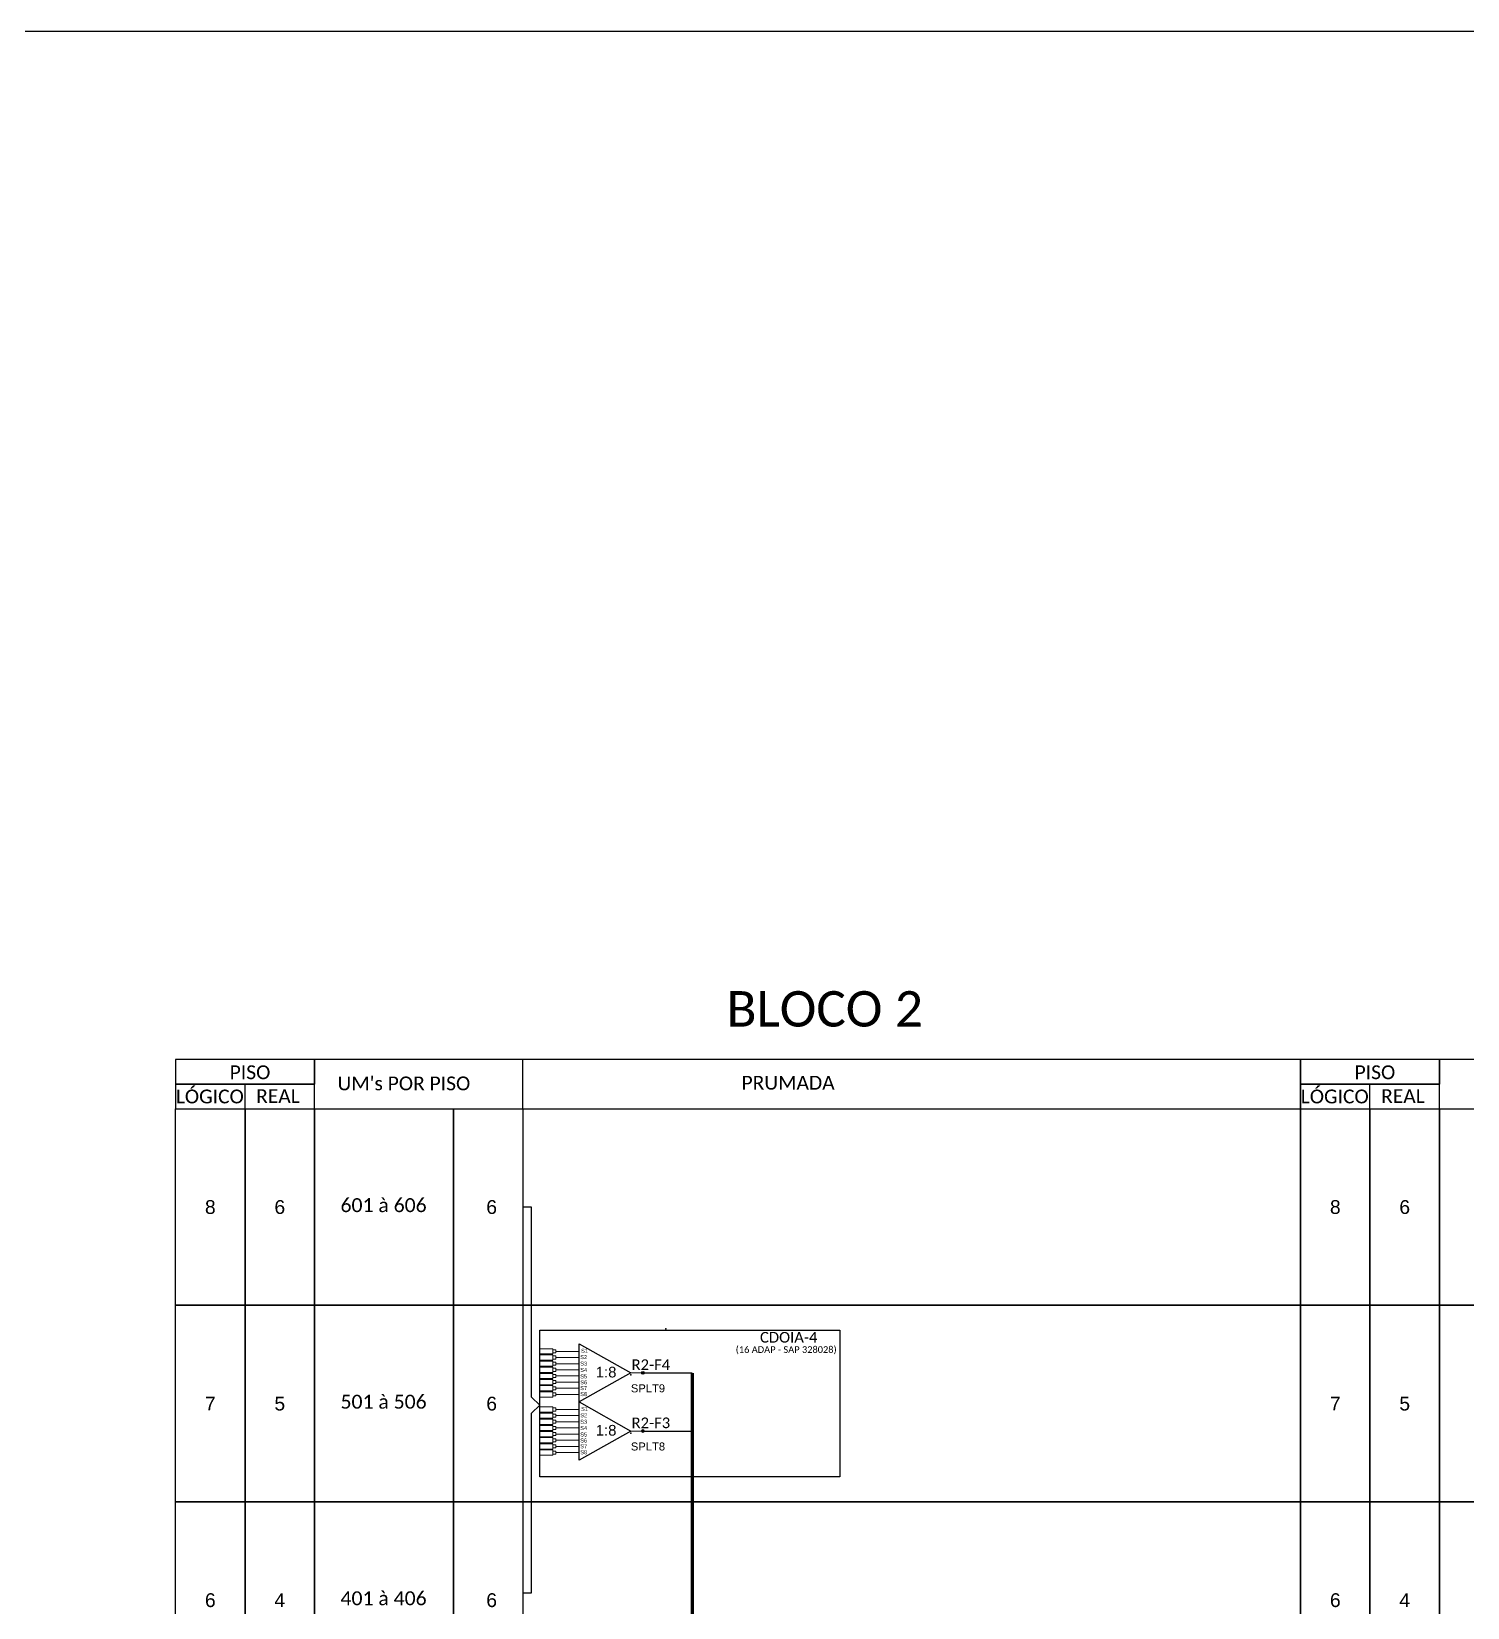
# Model space of a CAD drawing. Header units: metres. Extents: x -553 to 1164, y 1114 to 1708.
# Drawn here: x 743.2 to 958.6, y 1472.1 to 1708.4 of the extents above; entities that cross this region are included whole.
import ezdxf
from ezdxf.enums import TextEntityAlignment as Align

# ---------------------------------------------------------------- set-up
doc = ezdxf.new("R2010")
doc.units = ezdxf.units.M
doc.styles.add('ARIAL', font='arial.ttf')
doc.styles.add('WMF-Calibri0', font='calibri.ttf')

# ---------------------------------------------------------------- blocks, each defined once
blk = doc.blocks.new('SPLITTER_')
blk.add_point((0, 0))
at = {"style": 'ARIAL', "flags": 4}
blk.add_attdef('SPLT', (0, -3.26), '', height=1.5, dxfattribs=at)
blk = doc.blocks.new('SPLT_1-8_SC-APC_ESQ')
at = {"color": 1}
blk.add_lwpolyline([(7.37, -2.1), (17.04, -7.55), (7.37, -13), (7.37, -2.1)], dxfattribs=at)
at = {"color": 3, "lineweight": 0}
for points in [[(2.41, -3.02), (0, -3.02)], [(2.41, -4), (0, -4)], [(2.41, -4.17), (0, -4.17)], [(2.41, -5.16), (0, -5.16)], [(2.41, -5.32), (0, -5.32)], [(2.41, -3.02), (2.41, -4)], [(2.41, -4.17), (2.41, -5.16)], [(2.41, -5.32), (2.41, -6.31)], [(2.99, -3.51), (7.37, -3.51)], [(7.37, -4.66), (2.99, -4.66)], [(7.37, -5.82), (2.99, -5.82)], [(2.41, -6.31), (0, -6.31)], [(2.41, -6.48), (0, -6.48)], [(2.41, -7.46), (0, -7.46)], [(2.41, -7.63), (0, -7.63)], [(2.41, -8.62), (0, -8.62)], [(2.41, -8.78), (0, -8.78)], [(2.41, -6.48), (2.41, -7.46)], [(2.41, -7.63), (2.41, -8.62)], [(2.41, -8.78), (2.41, -9.77)], [(7.37, -6.97), (2.99, -6.97)], [(7.37, -8.12), (2.99, -8.12)], [(2.41, -9.77), (0, -9.77)], [(2.41, -9.94), (0, -9.94)], [(2.41, -10.92), (0, -10.92)], [(2.41, -11.09), (0, -11.09)], [(2.41, -9.94), (2.41, -10.92)], [(2.41, -11.09), (2.41, -12.08)], [(7.37, -9.28), (2.99, -9.28)], [(7.37, -10.43), (2.99, -10.43)], [(7.37, -11.58), (2.99, -11.58)], [(2.41, -12.08), (0, -12.08)]]:
    blk.add_lwpolyline(points, dxfattribs=at)
for points in [[(2.99, -3.22), (2.41, -3.22), (2.41, -3.8), (2.99, -3.8)], [(2.99, -4.38), (2.41, -4.38), (2.41, -4.95), (2.99, -4.95)], [(2.99, -5.53), (2.41, -5.53), (2.41, -6.1), (2.99, -6.1)], [(2.99, -6.68), (2.41, -6.68), (2.41, -7.26), (2.99, -7.26)], [(2.99, -7.84), (2.41, -7.84), (2.41, -8.41), (2.99, -8.41)], [(2.99, -8.99), (2.41, -8.99), (2.41, -9.56), (2.99, -9.56)], [(2.99, -10.14), (2.41, -10.14), (2.41, -10.72), (2.99, -10.72)], [(2.99, -11.3), (2.41, -11.3), (2.41, -11.87), (2.99, -11.87)]]:
    blk.add_lwpolyline(points, close=True, dxfattribs=at)
at = {"color": 1, "lineweight": 0}
blk.add_lwpolyline([(17.04, -7.55), (19.26, -7.55)], dxfattribs=at)
at = {"color": 1, "style": 'ARIAL'}
for s, height, p in [('S3', 0.75, (7.55, -6.18)), ('S2', 0.75, (7.56, -4.97)), ('S1', 0.75, (7.7, -3.78)), ('S5', 0.75, (7.55, -8.57)), ('S4', 0.75, (7.55, -7.36)), ('1:8', 2, (10.45, -8.4)), ('S6', 0.75, (7.55, -9.69)), ('S7', 0.75, (7.55, -10.78)), ('S8', 0.75, (7.55, -11.9))]:
    blk.add_text(s, height=height, dxfattribs=at).set_placement(p)
blk = doc.blocks.new('A$C415C251F')
at = {"color": 3}
blk.add_point((0, 0), dxfattribs=at)
blk = doc.blocks.new('LEG_CDOIA8_C-SPLT_ESQ')
at = {"color": 3, "extrusion": (0, 0, -1), "xscale": -1, "zscale": -1}
blk.add_blockref('A$C415C251F', (0, 0), dxfattribs=at)
at = {"color": 1, "style": 'WMF-Calibri0', "flags": 4}
blk.add_attdef('CDO', (21.44, -2.61), '', height=2, dxfattribs=at)
blk.add_attdef('MODELO', text='', height=1.5, dxfattribs=at).set_placement((22.54, -4.54), align=Align.CENTER)
at = {"style": 'ARIAL', "flags": 4}
blk.add_attdef('SPLITAGEM', text='', height=1.5, dxfattribs=at).set_placement((18.61, -12.59), align=Align.CENTER)

msp = doc.modelspace()

# ---------------------------------------------------------------- hatches: boundary and pattern name
h = msp.add_hatch(color=3)
h.dxf.hatch_style = 1
edge = h.paths.add_edge_path()
edge.add_arc((834.91, 1507.26), 0.205, 0, 360)
h = msp.add_hatch(color=3)
h.dxf.hatch_style = 1
edge = h.paths.add_edge_path()
edge.add_arc((834.91, 1498.55), 0.205, 0, 360)

# ---------------------------------------------------------------- linework, layer by layer
at = {"color": 7}
msp.add_lwpolyline([(322.75, 1114.37), (1163.75, 1114.37), (1163.75, 1708.37), (322.75, 1708.37)], close=True, dxfattribs=at)
at = {"color": 0}
for points in [[(764.85, 1550.57), (785.68, 1550.57), (785.68, 1554.27), (764.85, 1554.27)], [(933.55, 1550.57), (954.38, 1550.57), (954.38, 1554.27), (933.55, 1554.27)], [(764.85, 1546.87), (785.68, 1546.87), (785.68, 1550.57), (764.85, 1550.57)], [(933.55, 1546.87), (954.38, 1546.87), (954.38, 1550.57), (933.55, 1550.57)]]:
    msp.add_lwpolyline(points, close=True, dxfattribs=at)
for points in [[(785.68, 1546.87), (785.68, 1554.27)], [(933.55, 1554.27), (785.68, 1554.27), (785.68, 1554.27), (785.68, 1550.57)], [(933.55, 1546.87), (933.55, 1554.27)], [(954.38, 1546.87), (1133.49, 1546.87), (1133.49, 1554.27), (954.38, 1554.27), (954.38, 1554.27), (954.38, 1550.57)], [(775.27, 1546.87), (775.27, 1550.57)], [(943.96, 1546.87), (943.96, 1550.57)], [(785.68, 1546.87), (933.55, 1546.87)]]:
    msp.add_lwpolyline(points)
at = {"color": 7}
for points in [[(816.93, 1546.87), (816.93, 1554.27)], [(933.55, 1546.87), (933.55, 1554.27)]]:
    msp.add_lwpolyline(points, dxfattribs=at)
for points in [[(764.85, 1546.87), (775.27, 1546.87), (775.27, 1517.4), (764.85, 1517.4)], [(775.27, 1546.87), (785.68, 1546.87), (785.68, 1517.4), (775.27, 1517.4)], [(785.68, 1546.87), (933.55, 1546.87), (933.55, 1517.4), (785.68, 1517.4)], [(785.68, 1546.87), (806.51, 1546.87), (806.51, 1517.4), (785.68, 1517.4)], [(806.51, 1546.87), (816.93, 1546.87), (816.93, 1517.4), (806.51, 1517.4)], [(933.55, 1546.87), (943.96, 1546.87), (943.96, 1517.4), (933.55, 1517.4)], [(943.96, 1546.87), (954.38, 1546.87), (954.38, 1517.4), (943.96, 1517.4)], [(954.38, 1546.87), (1102.24, 1546.87), (1102.24, 1517.4), (954.38, 1517.4)], [(764.85, 1517.4), (775.27, 1517.4), (775.27, 1487.93), (764.85, 1487.93)], [(775.27, 1517.4), (785.68, 1517.4), (785.68, 1487.93), (775.27, 1487.93)], [(785.68, 1517.4), (933.55, 1517.4), (933.55, 1487.93), (785.68, 1487.93)], [(785.68, 1517.4), (806.51, 1517.4), (806.51, 1487.93), (785.68, 1487.93)], [(806.51, 1517.4), (816.93, 1517.4), (816.93, 1487.93), (806.51, 1487.93)], [(933.55, 1517.4), (943.96, 1517.4), (943.96, 1487.93), (933.55, 1487.93)], [(943.96, 1517.4), (954.38, 1517.4), (954.38, 1487.93), (943.96, 1487.93)], [(954.38, 1517.4), (1102.24, 1517.4), (1102.24, 1487.93), (954.38, 1487.93)], [(764.85, 1487.93), (775.27, 1487.93), (775.27, 1458.46), (764.85, 1458.46)], [(775.27, 1487.93), (785.68, 1487.93), (785.68, 1458.46), (775.27, 1458.46)], [(785.68, 1487.93), (933.55, 1487.93), (933.55, 1458.46), (785.68, 1458.46)], [(785.68, 1487.93), (806.51, 1487.93), (806.51, 1458.46), (785.68, 1458.46)], [(806.51, 1487.93), (816.93, 1487.93), (816.93, 1458.46), (806.51, 1458.46)], [(933.55, 1487.93), (943.96, 1487.93), (943.96, 1458.46), (933.55, 1458.46)], [(943.96, 1487.93), (954.38, 1487.93), (954.38, 1458.46), (943.96, 1458.46)], [(954.38, 1487.93), (1102.24, 1487.93), (1102.24, 1458.46), (954.38, 1458.46)]]:
    msp.add_lwpolyline(points, close=True)
at = {"color": 2, "const_width": 0.18}
msp.add_lwpolyline([(933.55, 1546.87), (933.55, 1311.11)], dxfattribs=at)
at = {"color": 3}
msp.add_lwpolyline([(816.93, 1474.28), (818.25, 1474.28), (818.25, 1501.21), (819.5, 1502.42), (818.25, 1503.63), (818.25, 1532.13), (816.93, 1532.13)], dxfattribs=at)
at = {"color": 1}
msp.add_lwpolyline([(819.5, 1513.69), (864.45, 1513.69), (864.45, 1491.66), (819.5, 1491.66)], close=True, dxfattribs=at)
at = {"color": 6, "const_width": 0.5}
msp.add_lwpolyline([(894.43, 1291.94), (842.34, 1291.94), (842.34, 1507.26)], dxfattribs=at)
at = {"color": 6}
for points in [[(834.91, 1507.26), (842.34, 1507.26)], [(834.91, 1498.55), (842.34, 1498.55)]]:
    msp.add_lwpolyline(points, dxfattribs=at)
at = {"color": 3}
for centre in [(834.91, 1507.26), (834.91, 1498.55)]:
    msp.add_circle(centre, 0.205, dxfattribs=at)

# ---------------------------------------------------------------- block references
ref = msp.add_blockref('LEG_CDOIA8_C-SPLT_ESQ', (838.39, 1513.89), dxfattribs=dict(at, xscale=0.8000000000001819, yscale=0.8000000000001819, zscale=0.8))
ref.add_attrib('CDO', 'CDOIA-4', (852.49, 1511.8), dxfattribs={"color": 1, "height": 1.6, "style": 'WMF-Calibri0'})
ref.add_attrib('MODELO', '(16 ADAP - SAP 328028)', dxfattribs={"color": 1, "height": 1, "style": 'WMF-Calibri0'}).set_placement((856.42, 1510.26), align=Align.CENTER)
at = {"xscale": 0.8000000000001819, "yscale": 0.8000000000001819, "zscale": 0.8}
for p in [(819.5, 1513.3), (819.5, 1504.58)]:
    msp.add_blockref('SPLT_1-8_SC-APC_ESQ', p, dxfattribs=at)
ref = msp.add_blockref('SPLITTER_', (833.13, 1506.95), dxfattribs=dict(xscale=0.8000000000001819, yscale=0.8000000000001819, zscale=0.8))
ref.add_attrib('SPLT', 'SPLT9', (833.13, 1504.35), dxfattribs={"height": 1.2, "style": 'ARIAL'})
ref = msp.add_blockref('SPLITTER_', (833.13, 1498.24), dxfattribs=dict(xscale=0.8000000000001819, yscale=0.8000000000001819, zscale=0.8))
ref.add_attrib('SPLT', 'SPLT8', (833.13, 1495.63), dxfattribs={"height": 1.2, "style": 'ARIAL'})

# ---------------------------------------------------------------- texts
at = {"color": 0, "style": 'WMF-Calibri0'}
for s, height, p in [('BLOCO 2', 5.318, (847.46, 1559.18)), ('     PISO', 2.07, (769.32, 1551.3)), ('     PISO', 2.07, (938.01, 1551.3)), ('  LÓGICO', 2.07, (763.43, 1547.67)), ("UM's POR PISO", 2.07, (789.13, 1549.63)), ('PRUMADA', 2.07, (849.72, 1549.73)), ('  LÓGICO', 2.07, (932.12, 1547.67)), ('    REAL', 2.07, (774.01, 1547.72)), ('    REAL', 2.07, (942.71, 1547.72))]:
    msp.add_text(s, height=height, dxfattribs=at).set_placement(p)
at = {"style": 'WMF-Calibri0'}
for s, p in [('601 à 606', (789.59, 1531.37)), ('501 à 506', (789.59, 1501.9)), ('401 à 406', (789.59, 1472.43))]:
    msp.add_text(s, height=2.085, dxfattribs=at).set_placement(p)
at = {"color": 6, "style": 'WMF-Calibri0'}
for s, p in [('R2-F4', (833.23, 1507.69)), ('R2-F3', (833.23, 1498.97))]:
    msp.add_text(s, height=1.6, dxfattribs=at).set_placement(p)
at = {"style": 'ARIAL', "flags": 12}
for tag, p in [('8', (770.06, 1532.13)), ('6', (780.48, 1532.13)), ('6', (812.25, 1532.13)), ('8', (938.76, 1532.13)), ('6', (949.17, 1532.13)), ('7', (770.06, 1502.66)), ('5', (780.48, 1502.66)), ('6', (812.25, 1502.66)), ('7', (938.76, 1502.66)), ('5', (949.17, 1502.66)), ('6', (770.06, 1473.19)), ('4', (780.48, 1473.19)), ('6', (812.25, 1473.19)), ('6', (938.76, 1473.19)), ('4', (949.17, 1473.19))]:
    msp.add_attdef(tag, text='XX', height=2.07, dxfattribs=at).set_placement(p, align=Align.MIDDLE_CENTER)

doc.saveas('drawing.dxf')
